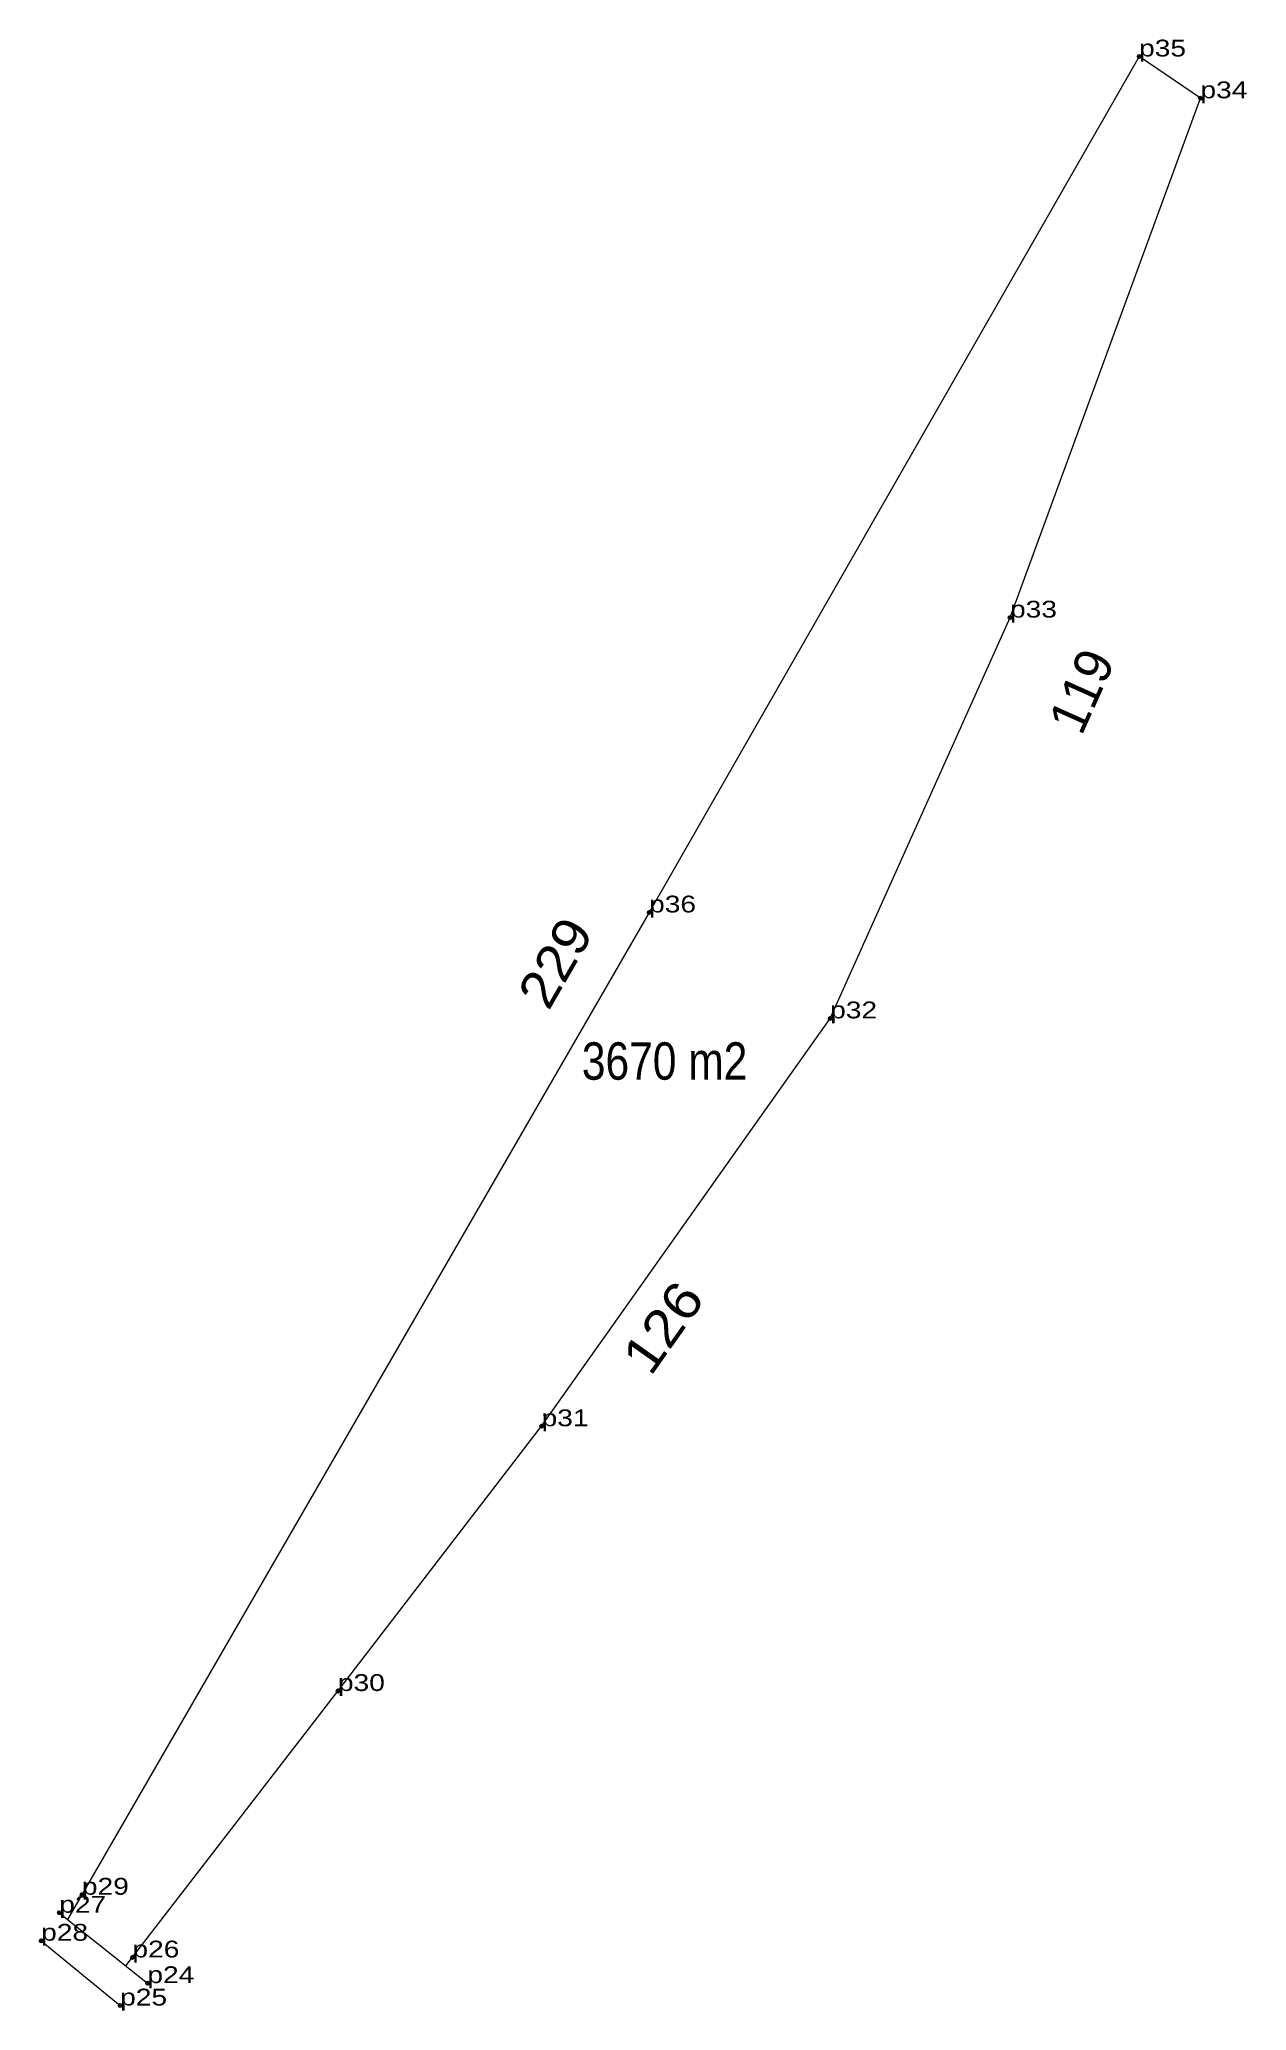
# Model space of a CAD drawing. Header units: metres. Extents: x 549832 to 551069, y 1841597 to 1842887.
# Drawn here: x 550368.4 to 550497.5, y 1841597 to 1841807.8 of the extents above.
import ezdxf
from ezdxf.enums import TextEntityAlignment as Align

# ---------------------------------------------------------------- set-up
doc = ezdxf.new("R2010")
doc.units = ezdxf.units.M
doc.header["$LTSCALE"] = 0.72
doc.header["$PDMODE"] = 32
doc.header["$PDSIZE"] = 0.36
doc.layers.add('12', color=7, linetype='Continuous')
doc.layers.add('7', color=7, linetype='Continuous')
doc.layers.add('36', color=7, linetype='Continuous', lineweight=13)

msp = doc.modelspace()

# ---------------------------------------------------------------- linework, layer by layer
at = {"layer": '36'}
for p, q in [((550370.54, 1841607.42), (550379.96, 1841599.89)), ((550368.6, 1841604.43), (550377.05, 1841597.5))]:
    msp.add_line(p, q, dxfattribs=at)
msp.add_lwpolyline([(550377.66, 1841601.73), (550400.33, 1841631.14), (550422.11, 1841659.46), (550452.96, 1841703.09), (550472.19, 1841745.96), (550492.55, 1841801.51), (550485.99, 1841805.98), (550433.6, 1841714.42), (550371.43, 1841606.71)], dxfattribs=at)
at = {"layer": '7'}
for p in [(550485.99, 1841805.98), (550492.55, 1841801.51), (550472.19, 1841745.96), (550433.6, 1841714.42), (550452.96, 1841703.09), (550422.11, 1841659.46), (550400.33, 1841631.14), (550372.96, 1841609.35), (550370.54, 1841607.42), (550368.6, 1841604.43), (550378.36, 1841602.64), (550379.96, 1841599.89), (550377.05, 1841597.5)]:
    msp.add_point(p, dxfattribs=at)

# ---------------------------------------------------------------- texts
at = {"layer": '12', "width": 1.25}
for s, p in [('p35', (550485.99, 1841805.98)), ('p34', (550492.55, 1841801.51)), ('p33', (550472.19, 1841745.96)), ('p36', (550433.6, 1841714.42)), ('p32', (550452.96, 1841703.09)), ('p31', (550422.11, 1841659.46)), ('p30', (550400.33, 1841631.14)), ('p29', (550372.96, 1841609.35)), ('p27', (550370.54, 1841607.42)), ('p28', (550368.6, 1841604.43)), ('p26', (550378.36, 1841602.64)), ('p24', (550379.96, 1841599.89)), ('p25', (550377.05, 1841597.5))]:
    msp.add_text(s, height=1.8, dxfattribs=at).set_placement(p)
at = {"layer": '36'}
msp.add_text('119', height=4, rotation=65.841, dxfattribs=at).set_placement((550481.6626, 1841737.2914), align=Align.CENTER)
for s, rotation, width, p in [('229', 60.007, 1.1, (550425.3132, 1841708.0602)), ('126', 54.737, 1.15, (550436.7201, 1841668.8853))]:
    msp.add_text(s, height=4, rotation=rotation, dxfattribs=dict(at, width=width)).set_placement(p, align=Align.CENTER)
at = {"layer": '36', "width": 0.85}
msp.add_text('3670 m2', height=4, dxfattribs=at).set_placement((550435.26, 1841696.53), align=Align.CENTER)

doc.saveas('drawing.dxf')
